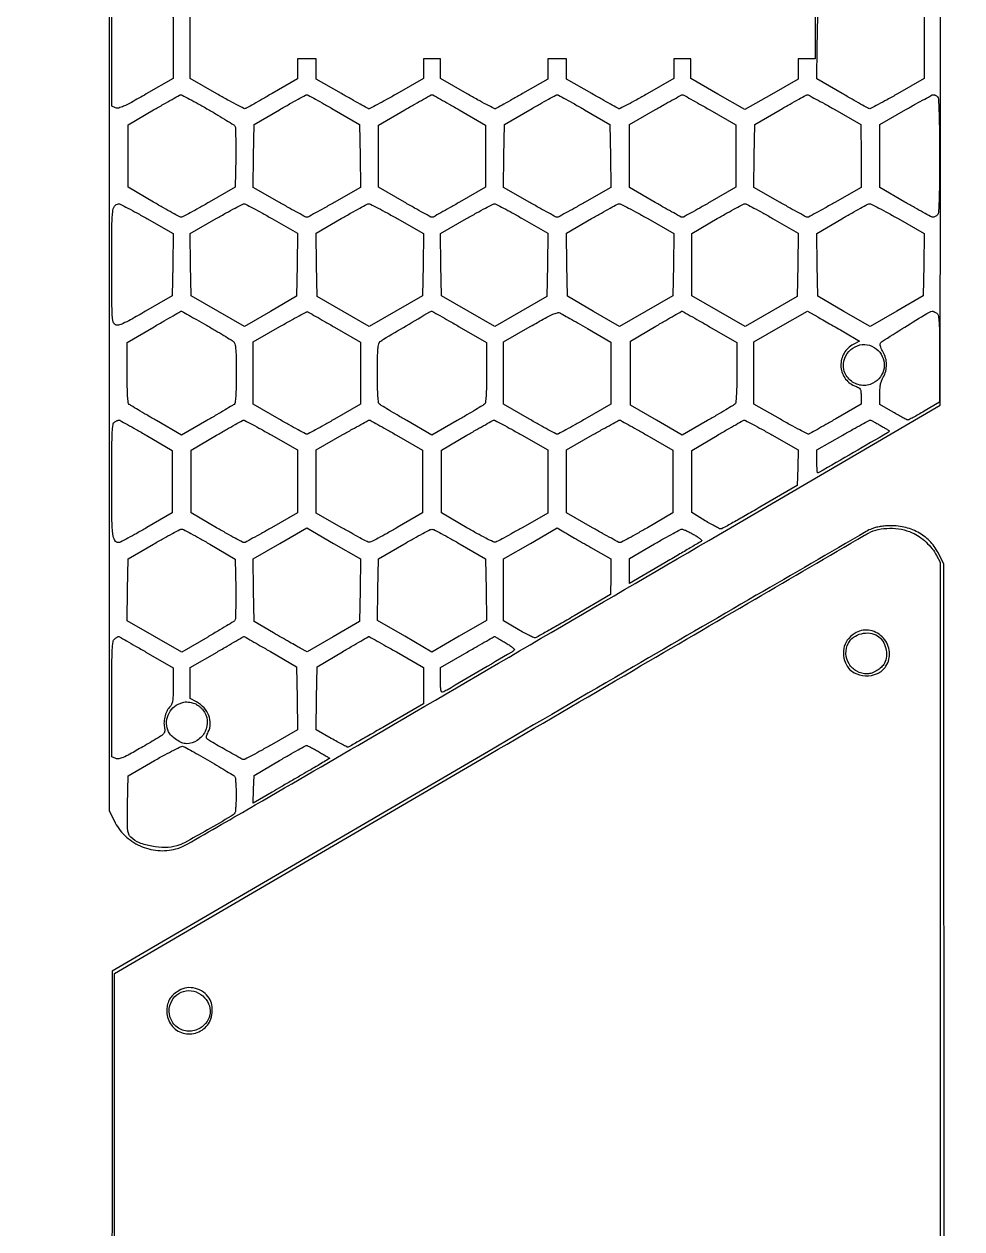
# Model space of a CAD drawing. Extents: x 59 to 2262, y 42 to 2281.
# Drawn here: x 1160 to 1711, y 560 to 1267 of the extents above; entities that cross this region are included whole.
import ezdxf

# ---------------------------------------------------------------- set-up
doc = ezdxf.new("R2010")
doc.units = 0

msp = doc.modelspace()

# ---------------------------------------------------------------- linework, layer by layer
for points in [[(1213.5, 403.312038), (1213.5, 710.124075), (1433.5, 838.63538, -0.000051), (1518.052554, 888.014647, -0.000083), (1589.705255, 929.834719, -0.000006), (1654.062521, 967.38144, -0.010615), (1656.3264, 968.638531, -0.068157), (1662.068174, 970.731553, -0.051009), (1668.767192, 971.481756, -0.049776), (1675.66489, 970.860127, -0.056512), (1682, 968.884797, -0.048691), (1686.067157, 966.596629, -0.035358), (1690.106852, 963.326845, -0.035143), (1693.67648, 959.490472, -0.045779), (1696.334734, 955.5), (1698.5, 951.5), (1698.5, 522)], [(621.121042, 1610.986929, 0.000136), (621.248388, 1378.432703), (621.5, 1071.690945), (843.785277, 941.882736, 0.000357), (929.276467, 892.040235, 0.000583), (1001.865454, 849.90263, 0.000054), (1066.937894, 812.239107, 0.063503), (1069.785277, 811.04284, 0.091408), (1081.351751, 810.015445, 0.088841), (1092.649882, 813.153642, 0.090766), (1101.964202, 819.933239, 0.100979), (1107.85673, 829.346624), (1110, 835.075025), (1110, 1259.87755, 0.000063), (1109.964815, 1538.938042, 0.001077)], [(1773.121941, 1586.478185, 0.00014), (1773.248391, 1351.918122), (1773.5, 1044.66176), (1995.850385, 914.820001, 0.000389), (2087.811419, 861.215142, 0.000831), (2158.958586, 819.975039, 0.000118), (2218.923648, 785.368403, 0.069238), (2222.655178, 783.856609, 0.052924), (2227.668088, 783.145445, 0.033256), (2233.589154, 783.330897, 0.033241), (2239.43889, 784.300486, 0.05252), (2244.235809, 785.973922, 0.047728), (2248.620663, 788.578442, 0.037515), (2252.827421, 792.167726, 0.037325), (2256.474421, 796.369538, 0.045665), (2259.18748, 800.805128), (2261.5, 805.5), (2261.772515, 1230, 0.000097), (2261.917815, 1555.00059, 0.003917)], [(1210.538741, 1498.469861, 0.000073), (1210.5, 1232), (1210.5, 805.5), (1213.279782, 799.839456, 0.086524), (1219.607984, 791.143822, 0.085307), (1228.534058, 785.051937, 0.085609), (1238.952968, 782.304046, 0.087991), (1249.585784, 783.247129, 0.06443), (1256.248939, 786.006921, 0.000806), (1296.189677, 809.033317, 0.000926), (1365.027673, 849.037877, 0.000062), (1562.5, 964.319621), (1698.5, 1043.737088), (1698.790515, 1350.618544, 0.000193)], [(2250.981657, 414.299221), (2250.963315, 721.5), (2030.864734, 850, 0.00006), (1946.219013, 899.404968, 0.000098), (1874.352895, 941.32037, 0.00001), (1810.030518, 978.817339, 0.009807), (1807.133077, 980.431047, 0.082848), (1802.027682, 982.14121, 0.033941), (1794.724977, 982.800596, 0.034024), (1787.230399, 982.45688, 0.065957), (1781.424322, 981.001683, 0.045206), (1776.399083, 978.463885, 0.046077), (1771.946304, 975.078243, 0.046333), (1768.210268, 970.953744, 0.046771), (1765.310949, 966.224247), (1762.5, 960.5), (1762.5, 533)], [(1625.038282, 1283.5), (1625.019141, 1265.25), (1625, 1247), (1620, 1247), (1615, 1247), (1615, 1241.09077), (1615, 1235.18154), (1599.399825, 1226.194465), (1583.799651, 1217.20739), (1567.904342, 1226.353695), (1552.009034, 1235.5), (1552.004517, 1241.25), (1552, 1247), (1547, 1247), (1542, 1247), (1542, 1241.220878), (1542, 1235.441756), (1526.332124, 1226.470878, -0.003529), (1520.261558, 1223.051743, -0.005576), (1515.003264, 1220.214962, -0.0017), (1510.428249, 1217.832091, -0.195125), (1509.767489, 1217.771545, -0.053197), (1509.113343, 1218.048363, -0.000547), (1504.74689, 1220.477676, -0.001759), (1499.724503, 1223.302343, -0.001141), (1493.935365, 1226.602588), (1479, 1235.162087), (1479, 1241.081043), (1479, 1247), (1473.5, 1247), (1468, 1247), (1468, 1241.081043), (1468, 1235.162087), (1453.064635, 1226.602588, -0.001141), (1447.275497, 1223.302343, -0.001759), (1442.25311, 1220.477676, -0.000547), (1437.886657, 1218.048363, -0.053197), (1437.232511, 1217.771545, -0.195125), (1436.571751, 1217.832091, -0.0017), (1431.996736, 1220.214962, -0.005576), (1426.738442, 1223.051743, -0.003529), (1420.667876, 1226.470878), (1405, 1235.441756), (1405, 1241.220878), (1405, 1247), (1400, 1247), (1395, 1247), (1394.991537, 1241.25), (1394.983074, 1235.5), (1379.350928, 1226.5, -0.00361), (1373.292146, 1223.069743, -0.005694), (1368.039293, 1220.223516, -0.001781), (1363.473069, 1217.83694, -0.193324), (1362.794756, 1217.771545, -0.055022), (1362.122837, 1218.052274, -0.000596), (1357.754899, 1220.477676, -0.001869), (1352.726421, 1223.302376, -0.001214), (1346.935365, 1226.602588), (1332, 1235.162087), (1332, 1241.081043), (1332, 1247), (1326.5, 1247), (1321, 1247), (1321, 1241.124808), (1321, 1235.249616), (1306.107894, 1226.660772, -0.001205), (1300.332308, 1223.3483, -0.001852), (1295.314213, 1220.5109, -0.000601), (1290.958538, 1218.076174, -0.053348), (1290.275769, 1217.785965, -0.194838), (1289.58524, 1217.847959, -0.001859), (1285.009443, 1220.219198, -0.005839), (1279.741486, 1223.052841, -0.003704), (1273.667876, 1226.470878), (1258, 1235.441756), (1258, 1253.603983), (1258, 1271.766209)], [(1764.08437, 211.660404, -0.000091), (1764.014781, 533.212487, -0.000061), (1764.039377, 814.100483, -0.001096), (1764.256159, 904.349162, -0.000997), (1764.594617, 955.715576, -0.087583), (1765.990437, 963.244894, -0.05664), (1768.180978, 967.544663, -0.03793), (1771.569464, 971.909175, -0.037809), (1775.597499, 975.731676, -0.054502), (1779.717502, 978.400134, -0.059509), (1786.068877, 980.696787, -0.055876), (1792.920961, 981.498375, -0.055125), (1799.868312, 980.763969, -0.054843), (1806.5, 978.529189, -0.023013), (1810.404896, 976.493137, -0.000041), (1874.3625, 939.299807, -0.000309), (1946.180999, 897.467856, -0.000191), (2030.5, 848.241722), (2249.5, 720.27532), (2249.5, 412.88766, -0.000097), (2249.462251, 217.388951, -0.001371)], [(1700.916635, 200.466339, 0.000098), (1700.771927, 526), (1700.5, 950.5), (1697.689051, 956.224247, 0.071552), (1692.849763, 963.30798, 0.074551), (1686.270135, 968.626262, 0.072506), (1678.253165, 971.886061, 0.062465), (1669.212487, 972.945616, 0.019989), (1666.262667, 972.803695, 0.017705), (1663.210729, 972.424994, 0.018375), (1660.416503, 971.871347, 0.037638), (1658.289388, 971.195616, 0.035725), (1655.01682, 969.597587, 0.000043), (1590.39916, 932.104337, 0.000391), (1518.115386, 890.079089, 0.000241), (1433.086496, 840.5), (1212.094216, 711.5), (1212.047108, 403.960099, 0.000131)]]:
    msp.add_lwpolyline(points, format="xyb")
for points in [[(1232.086543, 1280.857663), (1248, 1271.715326), (1247.984427, 1253.607663), (1247.968854, 1235.5), (1232.194285, 1226.416748, -0.003426), (1223.479344, 1221.477751, -0.021427), (1218.902278, 1219.176344, -0.042386), (1216.035378, 1218.167609, -0.169935), (1214.209858, 1218.319562), (1212, 1219.305629), (1212, 1253.292572, -0.001098), (1212.044891, 1273.743017, -0.011281), (1212.272644, 1282.191427, -0.022791), (1212.716858, 1286.849005, -0.197726), (1213.75, 1288.607954, -0.007521), (1214.444862, 1289.119139, -0.010376), (1215.084797, 1289.555506, -0.007291), (1215.629076, 1289.899125, -0.114075), (1215.836543, 1289.968197, -0.152277), (1216.090261, 1289.914646, -0.000184), (1220.748804, 1287.305096, -0.001624), (1225.961159, 1284.360508, -0.000996)], [(1673.130407, 1280.925431), (1689, 1271.850861), (1689, 1253.651874), (1689, 1235.452886), (1673.379382, 1226.476443, -0.003839), (1667.320576, 1223.056347, -0.006031), (1662.057309, 1220.220832, -0.002002), (1657.492563, 1217.855455, -0.191288), (1656.771489, 1217.785965, -0.056303), (1656.058111, 1218.082896, -0.000688), (1651.693336, 1220.514552, -0.002038), (1646.657726, 1223.356024, -0.001331), (1640.870546, 1226.673207), (1625.956879, 1235.274485), (1626.228439, 1253.748252), (1626.5, 1272.222018), (1641.5, 1281.007515, -0.000554), (1647.277994, 1284.383089, -0.000895), (1652.205495, 1287.242674, -0.000124), (1656.592174, 1289.776477, -0.064569), (1656.880407, 1289.896506, -0.194609), (1657.170629, 1289.86187, -0.000308), (1661.810762, 1287.303944, -0.002326), (1667.018701, 1284.397121, -0.001427)], [(1268.52536, 1217.353129, -0.003137), (1274.318097, 1213.959569, -0.004723), (1279.320773, 1210.922232, -0.001992), (1283.556479, 1208.272055, -0.103414), (1284.247484, 1207.603129, -0.140387), (1284.541451, 1206.705802, -0.002641), (1284.702696, 1201.723356, -0.006229), (1284.788221, 1195.870354, -0.004101), (1284.747484, 1189.135955), (1284.5, 1171.77191), (1269.194366, 1162.885955, -0.003407), (1263.241982, 1159.484211, -0.005221), (1258.033917, 1156.625912, -0.001983), (1253.536095, 1154.241083, -0.132817), (1252.694366, 1154.053321, -0.112902), (1251.856032, 1154.284855, -0.001756), (1247.444595, 1156.68241, -0.004575), (1242.335122, 1159.543719, -0.003001), (1236.5, 1162.928533), (1221.5, 1171.750424), (1221.5, 1189.985223), (1221.5, 1208.220023), (1236.5, 1217.006518, -0.002304), (1242.323159, 1220.38158, -0.003548), (1247.394949, 1223.242381, -0.001196), (1251.795512, 1225.669823, -0.100613), (1252.52536, 1225.896506, -0.147082), (1253.257787, 1225.754524, -0.001725), (1257.648321, 1223.42958, -0.005049), (1262.711734, 1220.659844, -0.003255)], [(1342.5, 1217.157472), (1357.5, 1208.401337), (1357.731897, 1189.950669), (1357.963795, 1171.5), (1342.616902, 1162.75, -0.002048), (1336.677783, 1159.395985, -0.003225), (1331.548626, 1156.570312, -0.000839), (1327.056994, 1154.143234, -0.124063), (1326.488619, 1154, -0.124079), (1325.920258, 1154.143249, -0.000839), (1321.429306, 1156.570312, -0.003226), (1316.300911, 1159.395985, -0.002049), (1310.362696, 1162.75), (1295.018163, 1171.5), (1295.259081, 1189.992388), (1295.5, 1208.484776), (1310.5, 1217.195222, -0.002686), (1316.321466, 1220.534038, -0.004158), (1321.3875, 1223.348141, -0.001373), (1325.786822, 1225.728595, -0.12293), (1326.5, 1225.909638, -0.125384), (1327.212927, 1225.731013, -0.001395), (1331.6125, 1223.340327, -0.004229), (1336.678521, 1220.513235, -0.00273)], [(1416.022006, 1217.083817), (1431.5, 1208.167633), (1431.5, 1189.970868), (1431.5, 1171.774102), (1416.194366, 1162.887051, -0.002341), (1410.263936, 1159.480639, -0.003661), (1405.12541, 1156.610571, -0.001063), (1400.642024, 1154.161703, -0.125097), (1400.00583, 1154, -0.12463), (1399.36937, 1154.161148, -0.00106), (1394.884537, 1156.600082, -0.003651), (1389.744125, 1159.458621, -0.002335), (1383.811464, 1162.851344), (1368.5, 1171.702687), (1368.5, 1189.93516), (1368.5, 1208.167633), (1383.977994, 1217.083817, -0.001422), (1389.950801, 1220.501892, -0.00228), (1395.069131, 1223.380871, -0.000419), (1399.597434, 1225.89589, -0.127215), (1400, 1226, -0.127215), (1400.402566, 1225.89589, -0.000419), (1404.930869, 1223.380871, -0.00228), (1410.049199, 1220.501892, -0.001422)], [(1489.5, 1217.195222), (1504.5, 1208.484776), (1504.740919, 1189.992388), (1504.981837, 1171.5), (1489.637304, 1162.75, -0.002078), (1483.698292, 1159.396001, -0.00327), (1478.567351, 1156.570312, -0.000862), (1474.076146, 1154.145092, -0.12398), (1473.5, 1154, -0.12398), (1472.923854, 1154.145092, -0.000862), (1468.432649, 1156.570312, -0.00327), (1463.301708, 1159.396001, -0.002078), (1457.362696, 1162.75), (1442.018163, 1171.5), (1442.259081, 1189.950669), (1442.5, 1208.401337), (1457.5, 1217.157472, -0.00273), (1463.321479, 1220.513235, -0.004229), (1468.3875, 1223.340327, -0.001395), (1472.787073, 1225.731013, -0.125384), (1473.5, 1225.909638, -0.12293), (1474.213178, 1225.728595, -0.001373), (1478.6125, 1223.348141, -0.004158), (1483.678534, 1220.534038, -0.002686)], [(1563.094808, 1217.106216), (1578.5, 1208.212433), (1578.5, 1189.95756), (1578.5, 1171.702687), (1563.188536, 1162.851344, -0.002286), (1557.257175, 1159.458595, -0.00358), (1552.120909, 1156.600082, -0.00102), (1547.636671, 1154.158197, -0.124794), (1547.012712, 1154, -0.124747), (1546.389426, 1154.157965, -0.00105), (1541.974218, 1156.56155, -0.003633), (1536.914556, 1159.37772, -0.002323), (1531.074175, 1162.720171), (1516, 1171.440343), (1516.00102, 1189.970171), (1516.002039, 1208.5), (1531.245887, 1217.25, -0.00159), (1537.132813, 1220.604272, -0.002536), (1542.188087, 1223.429688, -0.000519), (1546.647709, 1225.886557, -0.126292), (1547.089675, 1226, -0.126966), (1547.531604, 1225.885942, -0.000509), (1552.038659, 1223.387451, -0.002518), (1557.146013, 1220.515619, -0.001577)], [(1636.550637, 1217.25), (1651.927121, 1208.5), (1651.954037, 1190), (1651.980952, 1171.5), (1636.611705, 1162.75, -0.001978), (1630.665776, 1159.395949, -0.003121), (1625.53503, 1156.570312, -0.000787), (1621.03746, 1154.138997, -0.124135), (1620.486224, 1154, -0.12428), (1619.935106, 1154.139135, -0.000789), (1615.443984, 1156.570312, -0.003127), (1610.320456, 1159.395949, -0.001982), (1604.383098, 1162.75), (1589.036205, 1171.5), (1589.268103, 1189.950669), (1589.5, 1208.401337), (1604.5, 1217.157472, -0.00207), (1610.309987, 1220.516835, -0.003239), (1615.339641, 1223.354182, -0.000911), (1619.732899, 1225.784684, -0.113469), (1620.337076, 1225.956804, -0.13588), (1620.944218, 1225.82196, -0.00104), (1625.445104, 1223.416999, -0.003749), (1630.596225, 1220.60085, -0.002386)], [(1696.8, 1224.8, -0.185137), (1697.423459, 1223.401156, -0.004687), (1697.732184, 1216.351659, -0.006827), (1697.942235, 1206.225041, -0.001772), (1698, 1189.922445, -0.001392), (1697.948836, 1171.54279, -0.009008), (1697.730276, 1162.277154, -0.011011), (1697.369241, 1156.61012, -0.20074), (1696.548039, 1155.039869, -0.053055), (1695.891573, 1154.603446, -0.04511), (1695.121751, 1154.286517, -0.047256), (1694.359643, 1154.127308, -0.087866), (1693.731512, 1154.167424, -0.064288), (1692.780302, 1154.533588, -0.001428), (1688.454517, 1156.889566, -0.003213), (1683.409023, 1159.698546, -0.002164), (1677.683473, 1162.967268), (1663, 1171.434537), (1663.012047, 1189.967268), (1663.024094, 1208.5), (1678.258655, 1217.25, -0.002789), (1684.173803, 1220.603634, -0.004306), (1689.327498, 1223.429688, -0.001471), (1693.796753, 1225.813681, -0.122376), (1694.546608, 1226, -0.08568), (1695.035589, 1225.915589, -0.036879), (1695.643066, 1225.6475, -0.035102), (1696.263075, 1225.259211, -0.038949)], [(1232.637304, 1153.25), (1247.981837, 1144.5), (1247.740919, 1126.1982), (1247.5, 1107.896401), (1231.826706, 1098.871965, -0.003263), (1223.012916, 1093.873431, -0.022507), (1218.565764, 1091.645867, -0.047707), (1215.830536, 1090.72723, -0.181988), (1214.076706, 1090.958948, -0.217275), (1212.817938, 1092.609632, -0.041313), (1212.273182, 1096.446906, -0.013753), (1212.038511, 1104.029334, -0.000859), (1212, 1126.45185, -0.001314), (1212.062293, 1150.148769, -0.026045), (1212.478466, 1157.39934, -0.117905), (1213.629287, 1160.610315, -0.238222), (1215.896386, 1161.921053, -0.131715), (1216.867941, 1161.718595, -0.002635), (1221.39004, 1159.406497, -0.006069), (1226.655747, 1156.597521, -0.004016)], [(1305.938743, 1153.30548), (1321.0427, 1144.610961), (1320.77135, 1126.123117), (1320.5, 1107.635274), (1305.149532, 1098.731025), (1289.799064, 1089.826777), (1274.149532, 1098.82251), (1258.5, 1107.818243), (1258.248292, 1126.159122), (1257.996585, 1144.5), (1273.248292, 1153.240714, -0.00304), (1279.17803, 1156.591303, -0.004653), (1284.362733, 1159.416571, -0.001737), (1288.843301, 1161.784392, -0.119243), (1289.667393, 1161.990714, -0.123362), (1290.490669, 1161.7914, -0.001822), (1294.928652, 1159.443257, -0.004841), (1300.065632, 1156.637021, -0.003163)], [(1379.628679, 1153.25), (1395.014902, 1144.5), (1394.757451, 1126.189021), (1394.5, 1107.878042), (1378.838347, 1098.84725), (1363.176694, 1089.816458), (1347.838347, 1098.705853), (1332.5, 1107.595247), (1332.228512, 1126.140714), (1331.957023, 1144.68618), (1346.728512, 1153.272684, -0.003429), (1352.488498, 1156.568258, -0.005147), (1357.563674, 1159.357584, -0.00225), (1361.922084, 1161.669695, -0.108408), (1362.871229, 1161.929594, -0.130519), (1363.827316, 1161.727539, -0.002517), (1368.359361, 1159.409006, -0.005897), (1373.632927, 1156.59817, -0.003896)], [(1452.988959, 1153.342276), (1468.042971, 1144.684552), (1467.771485, 1126.139899), (1467.5, 1107.595247), (1452.161653, 1098.705853), (1436.823306, 1089.816458), (1421.161653, 1098.84725), (1405.5, 1107.878042), (1405.243594, 1126.189021), (1404.987188, 1144.5), (1420.243594, 1153.220922, -0.003075), (1426.178644, 1156.565278, -0.004685), (1431.376064, 1159.388614, -0.001812), (1435.861144, 1161.750037, -0.114781), (1436.717474, 1161.970922, -0.126504), (1437.572916, 1161.772617, -0.002031), (1441.99943, 1159.448252, -0.005185), (1447.131448, 1156.658223, -0.003398)], [(1526.699119, 1153.25), (1542.006829, 1144.5), (1541.753414, 1126.159122), (1541.5, 1107.818243), (1525.850468, 1098.82251), (1510.200936, 1089.826777), (1494.850468, 1098.731025), (1479.5, 1107.635274), (1479.228642, 1126.125194), (1478.957285, 1144.615114), (1493.728642, 1153.223672, -0.003574), (1499.493844, 1156.528578, -0.005334), (1504.58559, 1159.328108, -0.002432), (1508.950795, 1161.640623, -0.106487), (1509.945705, 1161.916115, -0.131769), (1510.947598, 1161.708773, -0.002818), (1515.463374, 1159.405046, -0.006296), (1520.728186, 1156.5971, -0.004181)], [(1600.047208, 1153.341291), (1615.042963, 1144.682581), (1614.771482, 1126.138914), (1614.5, 1107.595247), (1599.1809, 1098.717009), (1583.861799, 1089.83877), (1568.1809, 1098.868584), (1552.5, 1107.898397), (1552.5, 1126.199199), (1552.5, 1144.5), (1567.5, 1153.241145, -0.003411), (1573.340895, 1156.591712, -0.005177), (1578.468495, 1159.41718, -0.002106), (1582.884933, 1161.767576, -0.120051), (1583.775727, 1161.991145, -0.122337), (1584.667299, 1161.776246, -0.002154), (1589.081711, 1159.453903, -0.005281), (1594.207935, 1156.658986, -0.003479)], [(1673.699119, 1153.25), (1689.006829, 1144.5), (1688.753414, 1126.159122), (1688.5, 1107.818243), (1672.879804, 1098.839375), (1657.259607, 1089.860506), (1641.879804, 1098.746449), (1626.5, 1107.632392), (1626.228783, 1126.085638), (1625.957565, 1144.538884), (1640.728783, 1153.187531, -0.003594), (1646.493937, 1156.50766, -0.005364), (1651.585631, 1159.319699, -0.002444), (1655.951135, 1161.642467, -0.107281), (1656.945705, 1161.918089, -0.131454), (1657.94755, 1161.709982, -0.002811), (1662.463374, 1159.405626, -0.006282), (1667.728188, 1156.597242, -0.004172)], [(1267.246795, 1090.82677, -0.002339), (1272.834053, 1087.588031, -0.003211), (1277.827184, 1084.61916, -0.002073), (1281.993203, 1082.082113, -0.037878), (1283.25, 1081.171782, -0.149423), (1284.206926, 1079.683956, -0.045436), (1284.703088, 1077.019379, -0.020603), (1284.946142, 1072.357596, -0.002723), (1285, 1062.467457, -0.003759), (1284.937884, 1054.205589, -0.013339), (1284.716955, 1048.912266, -0.014169), (1284.370665, 1045.343354, -0.191853), (1283.75, 1044.218389, -0.036551), (1282.801016, 1043.5488, -0.001033), (1278.520007, 1040.986536, -0.002101), (1273.462154, 1038.002222, -0.001443), (1267.701087, 1034.657804), (1252.902174, 1026.12372), (1238.201087, 1034.65236, -0.001453), (1232.477523, 1037.995077, -0.002114), (1227.451257, 1040.978846, -0.001045), (1223.198322, 1043.540025, -0.036515), (1222.25, 1044.212945, -0.19203), (1221.627515, 1045.349088, -0.01375), (1221.28231, 1048.999555, -0.013054), (1221.061833, 1054.416331, -0.003644), (1221, 1062.901587), (1221, 1080.558285), (1236.75, 1089.732854, -0.000433), (1242.806368, 1093.253748, -0.000708), (1247.945934, 1096.225991, -0.00006), (1252.558964, 1098.884289, -0.084514), (1252.746795, 1098.953712, -0.175695), (1252.934827, 1098.922897, -0.000144), (1257.107973, 1096.585516, -0.001522), (1261.764242, 1093.957121, -0.000929)], [(1342.75, 1089.555483), (1358, 1080.803836), (1358, 1062.547286), (1358, 1044.290736), (1342.75, 1035.496547, -0.002584), (1336.832698, 1032.124852, -0.004002), (1331.685937, 1029.281349, -0.001304), (1327.214428, 1026.872486, -0.119788), (1326.5, 1026.68771, -0.126985), (1325.785434, 1026.861039, -0.001376), (1321.314063, 1029.265235, -0.00422), (1316.167333, 1032.107262, -0.002721), (1310.25, 1035.482836), (1295, 1044.292611), (1295, 1062.562891), (1295, 1080.833171), (1310.664329, 1089.874042, -0.002878), (1316.711864, 1093.318211, -0.004657), (1321.899302, 1096.169888, -0.001032), (1326.45764, 1098.60861, -0.246792), (1326.914329, 1098.611021, -0.010155), (1327.367035, 1098.364327, -0.000052), (1331.807647, 1095.825602, -0.000234), (1336.862088, 1092.932104, -0.000149)], [(1416.034716, 1089.763251), (1432, 1080.526502), (1432, 1062.885696, -0.003643), (1431.938212, 1054.406106, -0.013077), (1431.717794, 1048.996705, -0.013771), (1431.372702, 1045.352615, -0.193146), (1430.75, 1044.222329, -0.035634), (1429.80237, 1043.553772, -0.001008), (1425.534375, 1040.988701, -0.00205), (1420.492323, 1038.000243, -0.001407), (1414.75, 1034.650167), (1400, 1026.100564), (1385.25, 1034.650167, -0.001407), (1379.507677, 1038.000243, -0.00205), (1374.465625, 1040.988701, -0.001008), (1370.19763, 1043.553772, -0.035634), (1369.25, 1044.222329, -0.192399), (1368.629062, 1045.345577, -0.014141), (1368.282926, 1048.918977, -0.013324), (1368.062067, 1054.220205, -0.003748), (1368, 1062.5, -0.003077), (1368.057115, 1071.779643, -0.017482), (1368.290471, 1076.712736, -0.030304), (1368.716038, 1079.67222, -0.170284), (1369.526481, 1081.021977, -0.039035), (1371.457352, 1082.385035, -0.000457), (1384.863997, 1090.344114, -0.000212), (1398.74421, 1098.559228, -0.088478), (1399.784716, 1098.947898, -0.175476), (1400.001223, 1098.91153, -0.000152), (1404.675599, 1096.2714, -0.001561), (1409.893026, 1093.300934, -0.000953)], [(1491.25, 1088.756175), (1505, 1080.795851), (1505, 1062.544231), (1505, 1044.292611), (1489.75, 1035.482836, -0.002721), (1483.832667, 1032.107262, -0.00422), (1478.685937, 1029.265235, -0.001376), (1474.214566, 1026.861039, -0.126985), (1473.5, 1026.68771, -0.119788), (1472.785572, 1026.872486, -0.001304), (1468.314063, 1029.281349, -0.004002), (1463.167302, 1032.124852, -0.002584), (1457.25, 1035.496547), (1442, 1044.290736), (1442, 1062.554598), (1442, 1080.81846), (1457.676904, 1089.849738, -0.00333), (1466.420437, 1094.809517, -0.022074), (1470.904854, 1097.06038, -0.0454), (1473.677573, 1098.011072, -0.182152), (1475.426904, 1097.798757, -0.008977), (1476.807937, 1097.045934, -0.000536), (1480.93009, 1094.696067, -0.000806), (1485.832125, 1091.884166, -0.000594)], [(1563.034716, 1089.763251), (1579, 1080.526502), (1579, 1062.885696, -0.003643), (1578.938212, 1054.406106, -0.013077), (1578.717794, 1048.996705, -0.013771), (1578.372702, 1045.352615, -0.193146), (1577.75, 1044.222329, -0.035634), (1576.802371, 1043.553773, -0.001008), (1572.534395, 1040.988712, -0.00205), (1567.492365, 1038.000268, -0.001407), (1561.750069, 1034.650207), (1547.000138, 1026.100645), (1531.750069, 1034.951539), (1516.5, 1043.802434), (1516.5, 1062.584245), (1516.5, 1081.366056), (1531.5, 1090.118689, -0.000474), (1537.271391, 1093.479017, -0.000772), (1542.177385, 1096.319135, -0.00008), (1546.568211, 1098.851045, -0.075307), (1546.784716, 1098.935661, -0.185968), (1547.002075, 1098.903812, -0.000162), (1551.675599, 1096.267805, -0.00165), (1556.893009, 1093.300064, -0.001007)], [(1641.816565, 1086.718238), (1651.133131, 1081.265165), (1647.408191, 1079.332094, 0.141656), (1641.993748, 1074.184532, 0.139642), (1640.123369, 1066.912094, 0.14172), (1642.372357, 1059.825938, 0.147133), (1648.030979, 1055.158164, -0.022887), (1650.410796, 1054.028085, -0.130603), (1651.426964, 1053.083634, -0.121788), (1651.876149, 1051.727461, -0.018818), (1651.989829, 1048.874808), (1652, 1044.249616), (1637.107894, 1035.660772, -0.001367), (1631.328095, 1032.348372, -0.002091), (1626.296643, 1029.5109, -0.000714), (1621.93733, 1027.084611, -0.057031), (1621.215955, 1026.785965, -0.189719), (1620.48642, 1026.856514, -0.002041), (1615.924955, 1029.205046, -0.006074), (1610.662927, 1032.023229, -0.003871), (1604.608061, 1035.422701), (1589, 1044.345403), (1589, 1062.595105), (1589, 1080.844807), (1604.75, 1089.864389), (1620.5, 1098.88397), (1626.5, 1095.52764, -0.002132), (1629.446988, 1093.862589, -0.00085), (1633.474241, 1091.555392, -0.000841), (1637.810164, 1089.051851, -0.001058)], [(1696.065741, 1097.964816, -0.208771), (1697.197203, 1096.530101, -0.046051), (1697.72118, 1093.365852, -0.016684), (1697.957044, 1087.274351, -0.001334), (1698, 1071.171464), (1698, 1045.413295), (1689.073481, 1040.206647, -0.003347), (1685.599218, 1038.211236, -0.005096), (1682.553047, 1036.529453, -0.002019), (1679.926545, 1035.127761, -0.122148), (1679.411371, 1035, -0.121052), (1678.902936, 1035.124925, -0.002534), (1676.589479, 1036.349793, -0.005745), (1673.894793, 1037.834136, -0.003819), (1670.83789, 1039.595039), (1663, 1044.190078), (1663, 1050.570869, -0.017483), (1663.110487, 1053.729726, -0.033503), (1663.456496, 1056.241253, -0.040378), (1664.070655, 1058.340656, -0.045584), (1664.996262, 1060.22583, 0.074351), (1666.437667, 1063.643715, 0.063643), (1666.919542, 1067.524085, 0.063427), (1666.410003, 1071.414027, 0.072769), (1664.944108, 1074.859929, -0.0245), (1664.182301, 1076.259385, -0.026821), (1663.586172, 1077.685706, -0.027631), (1663.21337, 1078.948788, -0.10673), (1663.197846, 1079.761395, -0.206454), (1664.035255, 1080.983484, -0.000926), (1677.617452, 1089.518046, -0.002062), (1690.62308, 1097.582325, -0.077018), (1693.815741, 1098.921576, -0.153386), (1694.022087, 1098.908985, -0.009179), (1694.606922, 1098.672878, -0.013089), (1695.30177, 1098.355685, -0.009245)], [(1662.004854, 1075.841299, -0.115442), (1664.982759, 1071.043962, -0.121337), (1665.449275, 1065.514594, -0.120055), (1663.291043, 1060.356593, -0.111448), (1658.952671, 1056.600688, -0.159815), (1652.095429, 1055.390883, -0.146917), (1645.582971, 1058.409745, -0.149002), (1641.870814, 1064.475893, -0.164912), (1642.374547, 1071.312186, -0.110082), (1645.974252, 1076.357468, -0.126937), (1651.206401, 1079.076571, -0.131586), (1656.953885, 1078.875811, -0.122815)], [(1232.163226, 1026.098783), (1247.5, 1017.197566), (1247.5, 998.899113), (1247.5, 980.600661), (1232.5, 971.843527, -0.003993), (1226.639719, 968.48471, -0.005935), (1221.450938, 965.646112, -0.002827), (1217.010181, 963.316884, -0.112863), (1215.95, 963.043196, -0.282694), (1213.71649, 964.331373, -0.097223), (1212.55596, 968.046161, -0.025465), (1212.08174, 976.206938, -0.001781), (1212, 999.15031, -0.001079), (1212.044015, 1019.547227, -0.011494), (1212.270513, 1027.841095, -0.023124), (1212.709671, 1032.376435, -0.229037), (1213.75, 1033.919901, -0.01379), (1214.468628, 1034.312336, -0.015494), (1215.18076, 1034.648701, -0.014883), (1215.800998, 1034.896809, -0.076384), (1216.163226, 1034.969591, -0.13821), (1216.649512, 1034.856314, -0.000673), (1221.136806, 1032.376335, -0.003014), (1226.236203, 1029.508771, -0.001895)], [(1305.599975, 1026.25), (1320.929939, 1017.5), (1320.96497, 998.997104), (1321, 980.494208), (1305.735149, 971.747104, -0.002715), (1299.813163, 968.396254, -0.004216), (1294.66496, 965.576717, -0.001358), (1290.19056, 963.190656, -0.128769), (1289.485149, 963.024698, -0.118536), (1288.782154, 963.212488, -0.001288), (1284.383137, 965.613287, -0.003959), (1279.320406, 968.445663, -0.002556), (1273.5, 971.802236), (1258.5, 980.555076), (1258.5, 998.927695), (1258.5, 1017.300315), (1273.5, 1026.071734, -0.002038), (1279.313315, 1029.439409, -0.003173), (1284.35372, 1032.289585, -0.000939), (1288.748295, 1034.727086, -0.104416), (1289.385005, 1034.921576, -0.144629), (1290.025216, 1034.792544, -0.001235), (1294.513217, 1032.406651, -0.004208), (1299.66, 1029.598261, -0.002684)], [(1379.194366, 1026.112949), (1394.5, 1017.225898), (1394.5, 998.913279), (1394.5, 980.600661), (1379.5, 971.823058, -0.00512), (1373.643058, 968.475768, -0.007716), (1368.465625, 965.690638, -0.003656), (1364.036359, 963.436313, -0.154679), (1363, 963.272728, -0.083193), (1361.969149, 963.610199, -0.0021), (1357.607812, 965.917358, -0.004441), (1352.510738, 968.699673, -0.003008), (1346.75, 971.956577), (1332, 980.413155), (1332.027299, 998.956577), (1332.054598, 1017.5), (1347.277299, 1026.227507, -0.001737), (1353.162688, 1029.574625, -0.002749), (1358.232302, 1032.397916, -0.000645), (1362.686485, 1034.839013, -0.117453), (1363.194366, 1034.977507, -0.134665), (1363.702066, 1034.855771, -0.00072), (1368.180792, 1032.382822, -0.003086), (1373.277116, 1029.518024, -0.001945)], [(1452.599975, 1026.25), (1467.929939, 1017.5), (1467.96497, 998.956577), (1468, 980.413155), (1453.25, 971.956577, -0.003027), (1447.489259, 968.699964, -0.004471), (1442.392188, 965.918543, -0.002114), (1438.03076, 963.612562, -0.083793), (1437, 963.276762, -0.153515), (1435.963446, 963.440756, -0.003637), (1431.534375, 965.68408, -0.007672), (1426.356933, 968.45533, -0.005094), (1420.5, 971.785369), (1405.5, 980.517215), (1405.5, 998.872927), (1405.5, 1017.22864), (1420.5, 1026.03722, -0.00205), (1426.313319, 1029.419047, -0.003193), (1431.35372, 1032.280928, -0.000944), (1435.74856, 1034.728415, -0.105221), (1436.385005, 1034.9229, -0.144269), (1437.025173, 1034.793356, -0.001232), (1441.513217, 1032.407039, -0.004198), (1446.660001, 1029.598355, -0.002678)], [(1526.194366, 1026.112949), (1541.5, 1017.225898), (1541.5, 998.890487), (1541.5, 980.555076), (1526.5, 971.802236, -0.002556), (1520.679594, 968.445663, -0.003959), (1515.616863, 965.613287, -0.001288), (1511.217846, 963.212488, -0.118536), (1510.514851, 963.024698, -0.128769), (1509.80944, 963.190656, -0.001358), (1505.33504, 965.576717, -0.004216), (1500.186837, 968.396254, -0.002715), (1494.264851, 971.747104), (1479, 980.494208), (1479.036218, 998.997104), (1479.072436, 1017.5), (1494.286218, 1026.224421, -0.001723), (1500.168184, 1029.570575, -0.002728), (1505.234922, 1032.393557, -0.00064), (1509.686499, 1034.834649, -0.116393), (1510.194366, 1034.974421, -0.135752), (1510.702117, 1034.853909, -0.000725), (1515.180792, 1032.381915, -0.003109), (1520.277112, 1029.517804, -0.001959)], [(1599.645432, 1026.25), (1614.998094, 1017.5), (1614.749047, 1007.055828), (1614.5, 996.611656), (1592.520085, 983.805828, -0.002029), (1584.020896, 978.90016, -0.003217), (1576.697119, 974.774756, -0.000766), (1570.265014, 971.218821, -0.137607), (1569.520085, 971.044407, -0.10864), (1568.841456, 971.22489, -0.003909), (1566.44965, 972.482847, -0.007025), (1563.639237, 974.040354, -0.00485), (1560.5, 975.878867), (1552.5, 980.66892), (1552.5, 998.935382), (1552.5, 1017.201844), (1567.5, 1026.01546, -0.002043), (1573.31411, 1029.3998, -0.003178), (1578.357063, 1032.265181, -0.00095), (1582.752227, 1034.714711, -0.103238), (1583.396386, 1034.914538, -0.145982), (1584.044627, 1034.786596, -0.001275), (1588.539302, 1032.404583, -0.004294), (1593.695952, 1029.597742, -0.002741)], [(1663.382046, 1031.805354, -0.004192), (1665.499133, 1030.565645, -0.007136), (1667.244987, 1029.489484, -0.00214), (1668.710349, 1028.548271, -0.490948), (1668.722021, 1028.40764, -0.054047), (1667.55249, 1027.549791, -0.000107), (1647.508912, 1015.94941, -0.000046), (1627.123701, 1004.159606, -0.13182), (1626.528826, 1004, -0.386338), (1626.317812, 1004.191651, -0.00585), (1626.166271, 1005.982813, -0.012208), (1626.060966, 1008.161845, -0.007346), (1626.037203, 1010.75), (1626.074406, 1017.5), (1641.287203, 1026.211647, -0.001572), (1647.166374, 1029.553865, -0.002493), (1652.225123, 1032.375514, -0.000559), (1656.675832, 1034.822516, -0.111339), (1657.160025, 1034.961647, -0.128441), (1657.605318, 1034.872568, -0.004133), (1659.260004, 1034.050307, -0.00772), (1661.202969, 1033.026664, -0.005257)], [(1269.5, 962.157567), (1284.5, 953.401526), (1284.747484, 935.950763, -0.004078), (1284.788241, 929.186781, -0.006222), (1284.702696, 923.317514, -0.00256), (1284.541867, 918.314946, -0.146301), (1284.247484, 917.449285, -0.098793), (1283.565033, 916.806455, -0.001741), (1279.244547, 914.127233, -0.004306), (1274.158156, 911.057596, -0.002849), (1268.265867, 907.615642), (1253.031735, 898.832714), (1236.993646, 908.003633), (1220.955558, 917.174552), (1221.227779, 935.310783), (1221.5, 953.447015), (1236.5, 962.19881, -0.004144), (1242.356782, 965.551207, -0.006195), (1247.534375, 968.374331, -0.002882), (1251.969646, 970.689254, -0.12251), (1253, 970.932106, -0.116879), (1254.029914, 970.674567, -0.002755), (1258.465625, 968.346954, -0.005932), (1263.643245, 965.51425, -0.003973)], [(1357.762411, 935.13605), (1357.5, 916.7721), (1342.06058, 907.808369), (1326.621161, 898.844638), (1322.56058, 901.111204, -0.002613), (1320.292718, 902.392687, -0.00054), (1316.31467, 904.673743, -0.000568), (1311.700555, 907.333127, -0.000535), (1307, 910.056157), (1295.5, 916.734542), (1295.228838, 935.121641), (1294.957676, 953.50874), (1310.701428, 962.580156), (1326.44518, 971.651572), (1342.235001, 962.575786), (1358.024822, 953.5)], [(1416.5, 962.195267), (1431.5, 953.484867), (1431.772058, 935.372016), (1432.044115, 917.259165), (1416.022058, 908.043573), (1400, 898.827981), (1383.977942, 908.043573), (1367.955885, 917.259165), (1368.227942, 935.372016), (1368.5, 953.484867), (1383.5, 962.195267, -0.004049), (1389.356763, 965.533127, -0.006047), (1394.534375, 968.346988, -0.002813), (1398.96953, 970.656513, -0.119177), (1400, 970.905668, -0.119177), (1401.03047, 970.656513, -0.002813), (1405.465625, 968.346988, -0.006047), (1410.643237, 965.533127, -0.004049)], [(1493.248972, 960.253649), (1504.997944, 953.5), (1504.957264, 943), (1504.916584, 932.5), (1483.415735, 920, -0.001493), (1475.081486, 915.187947, -0.00231), (1467.851015, 911.086215, -0.000706), (1461.557636, 907.566098, -0.071801), (1460.622135, 907.208393, -0.161417), (1459.77017, 907.292338, -0.007891), (1457.163876, 908.500497, -0.012132), (1454.078327, 910.083844, -0.008399), (1450.664692, 912.016537), (1442, 917.116289), (1442.003859, 935.308144), (1442.007718, 953.5), (1457.753859, 962.606495), (1473.5, 971.71299), (1477.5, 969.360144, 0.00155), (1479.755431, 968.042869, 0.000312), (1483.77626, 965.714563, 0.00033), (1488.457548, 963.011828, 0.000308)], [(1553.581975, 967.866827, -0.015341), (1555.652964, 966.612754, -0.027325), (1557.262905, 965.439411, -0.028627), (1558.332618, 964.459373, -0.426614), (1558.316827, 964.003058, -0.04825), (1557.63782, 963.504538, -0.000357), (1551.64463, 959.943207, -0.001343), (1544.762425, 955.885197, -0.000861), (1536.75, 951.208234), (1516, 939.144006), (1516, 946.446055), (1516, 953.748104), (1530.75, 962.324472, -0.003243), (1536.494264, 965.614798, -0.004909), (1541.538825, 968.396097, -0.00201), (1545.882485, 970.713161, -0.112179), (1546.765149, 970.95042, -0.106197), (1547.533656, 970.816576, -0.010194), (1549.289465, 970.065066, -0.012616), (1551.363416, 969.063139, -0.009635)], [(1232.048213, 898.817774), (1248, 889.635549), (1248, 879.132226, -0.005611), (1247.932343, 873.103117, -0.034989), (1247.64762, 870.030215, -0.06959), (1247.033269, 868.053274, -0.078645), (1245.916488, 866.411106, 0.080368), (1244.225425, 863.906085, 0.050847), (1243.074768, 860.566354, 0.050648), (1242.617756, 857.042834, 0.07692), (1243.004401, 853.984656, -0.141608), (1243.000448, 852.051851, -0.148205), (1241.962084, 850.458841, -0.040971), (1239.110949, 848.436379, -0.002543), (1230.16472, 843.194693, -0.003911), (1222.531343, 838.853598, -0.025133), (1218.550654, 836.886286, -0.052878), (1216.028496, 836.097528, -0.157016), (1214.25, 836.301252), (1212, 837.32103), (1212, 871.300272, -0.001098), (1212.044893, 891.745879, -0.011284), (1212.272649, 900.192531, -0.022798), (1212.716883, 904.849125, -0.197716), (1213.75, 906.607954, -0.006552), (1214.442104, 907.119181, -0.009217), (1215.073538, 907.555506, -0.005999), (1215.610868, 907.903137, -0.114494), (1215.798213, 907.968197, -0.15587), (1216.023739, 907.921774, -0.000148), (1220.694664, 905.293379, -0.001467), (1225.910793, 902.335974, -0.000897)], [(1305.094808, 899.107215), (1320.5, 890.21443), (1320.771722, 871.700707), (1321.043443, 853.186984), (1305.771722, 844.430215, -0.002729), (1299.846063, 841.075298, -0.004232), (1294.692318, 838.251434, -0.001381), (1290.215152, 835.863238, -0.127336), (1289.5, 835.692805, -0.123401), (1288.290795, 836.020853, -0.000862), (1278.929633, 841.284171, -0.001977), (1270.100541, 846.314524, -0.045773), (1267.734569, 847.979846, -0.235188), (1267.539689, 848.435665, -0.039894), (1267.673424, 849.400685, -0.03629), (1268.031888, 850.601925, -0.025054), (1268.601274, 851.902553, 0.107822), (1269.806213, 856.662641, 0.102418), (1268.955593, 861.588098, 0.09504), (1266.123486, 866.059073, 0.079478), (1261.671681, 869.5), (1258.005404, 871.5), (1258.002702, 880.607281), (1258, 889.714562), (1273.75, 898.831567, -0.00013), (1279.795865, 902.329163, -0.000215), (1284.901287, 905.278005, -0.000007), (1289.521165, 907.943662, -0.064706), (1289.594808, 907.974286, -0.198653), (1289.668513, 907.964849, -0.000021), (1294.187041, 905.380191, -0.000608), (1299.181081, 902.515184, -0.000367)], [(1379.086543, 898.857663), (1395, 889.715326), (1395, 879.098281), (1395, 868.481236), (1373.141255, 855.740618, -0.001439), (1364.705868, 850.856421, -0.002306), (1357.47657, 846.742557, -0.000425), (1351.080837, 843.149139, -0.128461), (1350.509929, 843, -0.11952), (1349.970798, 843.130742, -0.0022), (1347.352734, 844.494481, -0.005291), (1344.309954, 846.137869, -0.003495), (1340.846931, 848.087595), (1331.956514, 853.175189), (1332.228257, 871.689517), (1332.5, 890.203846), (1347.5, 899.016461, -0.000521), (1353.274967, 902.401212, -0.000844), (1358.192609, 905.265475, -0.000103), (1362.581197, 907.810472, -0.069267), (1362.836543, 907.914538, -0.191337), (1363.093463, 907.8811, -0.000235), (1367.748804, 905.289334, -0.002015), (1372.961085, 902.356691, -0.001233)], [(1443.042318, 904.395894, -0.01512), (1445.340142, 902.954115, -0.026453), (1447.1369, 901.606567, -0.026335), (1448.352473, 900.476307, -0.412148), (1448.345894, 899.961398, -0.061276), (1446.826824, 898.797576, -0.000229), (1427.657674, 887.542987, -0.000346), (1408.830354, 876.518219, -0.039583), (1406.25, 875.272003, -0.370163), (1405.663004, 875.478487, -0.086771), (1405.275595, 876.538497, -0.036456), (1405.057163, 878.622969, -0.007883), (1405, 882.248642), (1405, 889.711261), (1420.75, 898.817063, -0.000334), (1426.802883, 902.311118, -0.000549), (1431.931137, 905.259365, -0.000037), (1436.54613, 907.905342, -0.08184), (1436.696424, 907.961432, -0.177806), (1436.843414, 907.938005, -0.000481), (1438.641555, 906.929965, -0.002813), (1440.670617, 905.774837, -0.001741)], [(1649.071085, 910.302363, 0.094382), (1644.710171, 906.832113, 0.105069), (1642.130242, 902.121563, 0.103652), (1641.668948, 896.716151, 0.089592), (1643.355423, 891.266927, 0.149969), (1647.851232, 886.690973, 0.116209), (1654.628123, 884.850872, 0.114593), (1661.590135, 886.221865, 0.142995), (1666.580629, 890.482711, 0.171187), (1668.638041, 898.855478, 0.157651), (1665.089121, 907.001596, 0.159965), (1657.493511, 911.451606, 0.175949)], [(1661.586295, 908.3515, -0.103473), (1664.659751, 905.272794, -0.083233), (1666.538203, 900.97731, -0.083501), (1666.909687, 896.317435, -0.105273), (1665.647139, 892.189756, -0.076893), (1663.884323, 889.918826, -0.05086), (1661.261714, 887.901879, -0.051384), (1658.33141, 886.481752, -0.086789), (1655.651129, 886.006589, -0.124672), (1649.452288, 887.561389, -0.131573), (1644.887526, 891.860686, -0.132346), (1643.098493, 897.844213, -0.126829), (1644.512571, 904.024309, -0.121499), (1647.527402, 907.468211, -0.090674), (1652.134678, 909.576008, -0.090102), (1657.217355, 909.924695, -0.117744)], [(1260.70608, 868.525899, -0.068075), (1261.729698, 868.074561, -0.026198), (1263.0114, 867.1909, -0.025355), (1264.320073, 866.073569, -0.028483), (1265.45608, 864.869827, -0.153824), (1267.970189, 858.826786, -0.136723), (1266.729307, 852.112998, -0.134281), (1262.163714, 846.923089, -0.146623), (1255.746754, 845, -0.105012), (1253.130212, 845.555662, -0.043253), (1249.942091, 847.317947, -0.04318), (1247.039126, 849.654543, -0.084784), (1245.279311, 852.030015, -0.114994), (1244.121764, 856.771297, -0.099276), (1245.07872, 861.817062, -0.099373), (1247.905712, 866.099865, -0.115473), (1252.034628, 868.684721, -0.0227), (1254.302243, 869.34668, -0.064325), (1255.937119, 869.52751, -0.053283), (1257.729931, 869.302637, -0.012025)], [(1269.473918, 834.784545, -0.003311), (1274.902095, 831.599188, -0.00496), (1279.595653, 828.7395, -0.002182), (1283.558925, 826.246446, -0.103231), (1284.234687, 825.589086, -0.125011), (1284.525887, 824.778112, -0.006683), (1284.75356, 822.029294, -0.010133), (1284.915932, 818.718614, -0.007185), (1284.969374, 815, -0.007186), (1284.915936, 811.282004, -0.010146), (1284.75356, 807.973261, -0.006671), (1284.525926, 805.225963, -0.125955), (1284.234687, 804.419611, -0.112517), (1282.083591, 802.417614, -0.001968), (1268.195601, 794.438479, -0.003248), (1254.750763, 786.899388, -0.058478), (1250.184642, 785.034535, -0.066494), (1243.260011, 784.071967, -0.047363), (1235.449683, 784.771495, -0.048571), (1228.234455, 786.854443, -0.093247), (1223.162878, 790.062883, -0.103327), (1221.903881, 791.845757, -0.077104), (1221.29503, 794.181213, -0.027087), (1221.100711, 798.316274, -0.002213), (1221.226647, 809.145674), (1221.5, 826.169923), (1236.99831, 835.096665, -0.00616), (1243.146145, 838.537537, -0.010066), (1248.450079, 841.284009, -0.005192), (1252.901507, 843.419408, -0.203571), (1253.972228, 843.457163, -0.034892), (1254.997069, 842.979482, -0.00104), (1259.134538, 840.676006, -0.002067), (1263.99267, 837.931627, -0.001425)], [(1333.331736, 840.397652, -0.001063), (1335.715557, 838.998667, -0.001644), (1337.767955, 837.779197, -0.000491), (1339.54615, 836.712349, -0.052), (1339.771941, 836.542378, -0.494451), (1339.754718, 836.364983, -0.000783), (1336.652867, 834.445916, -0.004316), (1333.074981, 832.282476, -0.002556), (1328.771941, 829.76066, 0.000347), (1323.63944, 826.78312, 0.000203), (1317.494614, 823.209259, 0.000203), (1311.348211, 819.627803, 0.000345), (1306.209722, 816.626108), (1294.919444, 810.020347), (1295.209722, 818.213252), (1295.5, 826.406156), (1310.5, 835.159882, -0.002055), (1316.309612, 838.518328, -0.003217), (1321.338072, 841.354889, -0.000899), (1325.731149, 843.785577, -0.113404), (1326.331736, 843.956804, -0.126192), (1326.882711, 843.845593, -0.00504), (1328.731077, 842.929121, -0.008599), (1330.908024, 841.774715, -0.00595)], [(1251.5, 700.13944, 0.036799), (1248.403686, 697.89657, 0.066186), (1246.296782, 695.580571, 0.071857), (1244.97749, 692.934473, 0.051747), (1244.270363, 689.706294, 0.153732), (1245.876753, 681.479425, 0.161265), (1251.886892, 675.845414, 0.160432), (1260.097647, 674.895518, 0.152117), (1267.472738, 678.971545, 0.096754), (1269.726636, 682.479633, 0.069136), (1270.839201, 687.023725, 0.069175), (1270.670598, 691.696194, 0.097137), (1269.173729, 695.580035, 0.099119), (1265.734941, 699.204439, 0.090649), (1261.059088, 701.367447, 0.092614), (1256.01006, 701.710145, 0.109534)], [(1265.434221, 696.923611, -0.108251), (1268.813768, 692.332994, -0.127437), (1269.700448, 687.022184, -0.127218), (1267.896851, 681.942126, -0.107673), (1263.762915, 677.996894, -0.149211), (1256.944192, 676.246422, -0.151592), (1250.35884, 678.619265, -0.151529), (1246.271854, 684.304377, -0.149071), (1246.084804, 691.344963, -0.125576), (1249.054982, 696.541588, -0.130994), (1254.10931, 699.579577, -0.129705), (1260.045597, 699.714528, -0.121922)]]:
    msp.add_lwpolyline(points, format="xyb", close=True)

doc.saveas('drawing.dxf')
